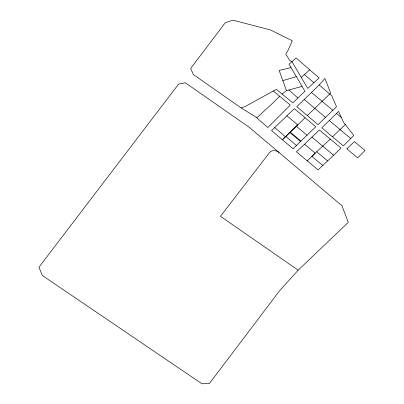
<?xml version="1.0" encoding="UTF-8"?>
<svg xmlns="http://www.w3.org/2000/svg" width="404" height="404" viewBox="0 0 404 404"><rect width="100%" height="100%" fill="white"/><g stroke="black" fill="none" stroke-linecap="round" stroke-linejoin="round"><path stroke-width="0.61" d="M319.17 84.941L324.917 78.467L330.664 93.046L307.333 115.564L296.794 106.681L319.17 84.941L331.805 95.814L336.492 106.681L318.054 124.664L307.333 115.564M301.212 77.326L309.777 69.862L319.099 77.866L307.757 88.42L291.86 61.534L289.683 60.413L285.764 53.995L287.825 50.793L292.309 40.774L270.523 29.941L232.951 20.2L225.331 22.649L190.698 68.397L193.289 74.518L241.183 107.944L255.51 116.806L267.887 127.528L290.319 105.06L273.291 90.996L245.617 106.272L241.183 107.944M298.172 270.18L279.821 290.456L209.454 383.467L201.99 383.8L42.299 275.472L38.946 267.226L178.669 84.012L185.416 82.835L249.111 127.215L341.956 205.752L348.258 222.362L298.172 270.18L220.463 216.297L269.685 152.394L271.084 151.288L272.998 150.667A7.691 6.353 27.2 0 1 279.098 152.409M300.505 141.481L315.776 126.76L294.329 108.686L271.564 130.593L293.132 148.808L300.505 141.481L289.905 132.477L282.406 139.749L305.076 117.741M289.905 132.477L297.728 124.836L286.956 115.867M279.482 96.369L272.235 103.651L256.828 117.766M345.294 124.533L332.507 136.82L321.826 127.785L338.582 111.448L343.572 122.316L353.838 135.517L343.334 145.884L332.507 136.82M304.55 144.208L319.377 129.982L341.057 148.117L318.11 169.943L296.45 151.823L304.55 144.208L315.221 153.156L330.3 139.037M307.298 160.817L315.221 153.156L311.873 156.388L322.771 165.463M273.291 90.996L276.452 89.436L292.804 102.863L304.909 91.238L289.047 64.201L296.087 57.939L309.777 69.862M302.071 86.411L286.456 90.627L281.987 94.132M291.016 67.63L279.159 70.442L282.82 80.633L296.263 76.664M311.454 92.465L332.881 110.312M311.903 137.047L333.517 155.192M327.538 160.868L316.736 151.752M296.294 126.245L307.101 135.244M350.839 138.628L329.326 120.533M290.294 132.148L300.919 141.041M336.527 113.463L341.188 117.402M304.177 99.389L325.649 117.524M285.815 136.395L296.41 145.465M274.72 127.578L285.426 136.784M304.389 74.482L313.883 82.77M288.83 89.961L297.814 97.919M282.82 80.633L286.456 90.627M347.076 148.637L346.96 148.884L357.611 157.913L365.054 150.5L354.444 141.617L347.076 148.637"/></g></svg>
